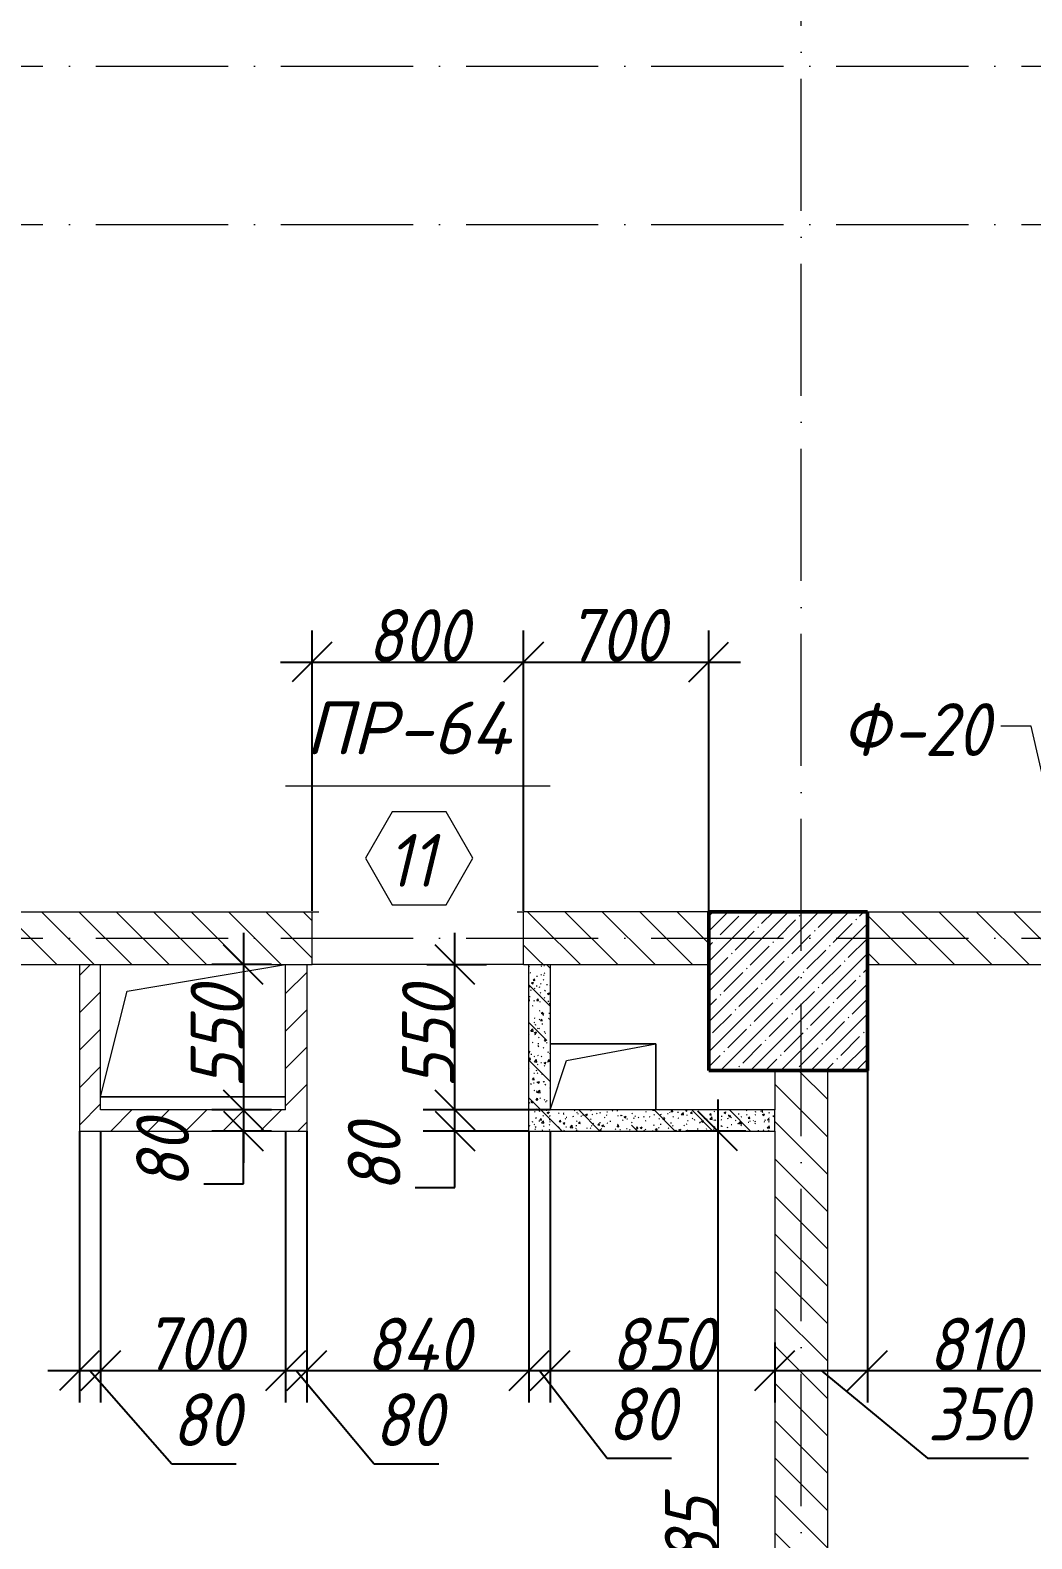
# Model space of a CAD drawing. Header units: millimetres. Extents: x -6064 to 178764, y -5836 to 29924.
# Drawn here: x 9594 to 13382, y 5527 to 11236 of the extents above; entities that cross this region are included whole.
import ezdxf

# ---------------------------------------------------------------- set-up
doc = ezdxf.new("R2010")
doc.units = ezdxf.units.MM
doc.linetypes.add('50_200_ШТРИХ_1Т_ш5_п1_п1_', pattern=[700, 500, -100, 0, -100])
doc.layers.add('A-ANNO-DIMS', color=7, linetype='Continuous')
for name, color, linetype, lineweight in [('A-FLOR', 7, 'Continuous', 9), ('A-GENM', 7, 'Continuous', 9), ('A-GENM-IDEN', 7, 'Continuous', 9), ('A-GLAZ-IDEN', 7, 'Continuous', 9), ('I-WALL', 7, 'Continuous', 5), ('S-COLS-1', 7, 'Continuous', 5), ('S-COLS-2', 7, 'Continuous', 50), ('Оси-1', 7, '50_200_ШТРИХ_1Т_ш5_п1_п1_', 9)]:
    doc.layers.add(name, color=color, linetype=linetype, lineweight=lineweight)
for name, color, linetype, lineweight, true_color in [('A-WALL-8', 7, 'Continuous', 5, 0x0070df), ('A-WALL-FNSH-2', 7, 'Continuous', 13, 0xce0000), ('A-WALL-FNSH-3', 7, 'Continuous', 13, 0x008000), ('A-WALL-FNSH-4', 7, 'Continuous', 13, 0x0070df), ('A-WALL-PATT-2', 7, 'Continuous', 5, 0xce0000), ('A-WALL-PATT-3', 7, 'Continuous', 5, 0x008000), ('A-WALL-PATT-4', 7, 'Continuous', 5, 0x0070df)]:
    doc.layers.add(name, color=color, linetype=linetype, lineweight=lineweight, true_color=true_color)
doc.styles.add('ISOCPEUR_I_2', font='isocpeui.ttf', dxfattribs={"width": 0.9, "height": 200})
doc.styles.add('ISOCPEUR_I_4', font='isocpeui.ttf', dxfattribs={"height": 200})
doc.dimstyles.new('ISO-2_0_0_9К_СРЕДНИЙ', dxfattribs={"dimscale": 304.8, "dimtxt": 199.196235, "dimasz": 0.492126, "dimexe": 0.393701, "dimexo": 0, "dimgap": 0, "dimtad": 1, "dimdec": 0, "dimzin": 0, "dimdsep": 46, "dimtxsty": 'ISOCPEUR_I_2', "dimblk1": 'OBLIQUE', "dimblk2": 'OBLIQUE', "dimsah": 1, "dimcen": 0.09, "dimdle": 0.393701, "dimazin": 0, "dimtfac": 1, "dimtdec": 4, "dimtix": 1, "dimtmove": 1, "dimatfit": 3, "dimfxl": 1, "dimtvp": 1, "dimtolj": 1, "dimtzin": 0, "dimarcsym": 2})
doc.dimstyles.new('ISO-2_0_0_9К_СРЕДНИЙ_2', dxfattribs={"dimscale": 304.8, "dimtxt": 199.196235, "dimasz": 0.492126, "dimexe": 0.393701, "dimexo": 0, "dimgap": 0, "dimtad": 1, "dimdec": 0, "dimzin": 0, "dimdsep": 46, "dimtxsty": 'ISOCPEUR_I_2', "dimblk1": 'OBLIQUE', "dimblk2": 'OBLIQUE', "dimsah": 1, "dimcen": 0.09, "dimdle": 0.393701, "dimazin": 0, "dimtfac": 1, "dimtdec": 4, "dimtix": 1, "dimtmove": 0, "dimatfit": 3, "dimfxl": 1, "dimtvp": 1, "dimtolj": 1, "dimtzin": 0, "dimarcsym": 2})
pattern_1 = [(135, (0, 0), (-70.7107, -70.7107), [])]
pattern_2 = [(50, (0, 0), (72.87376, -6.37607), [7.62, -83.82]), (355, (0, 0), (-14.097, 76.42244), [6.096, -67.056]), (100.451, (6.07, -0.53), (58.77696, 70.04687), [6.476, -71.236]), (46.184, (0, 20.32), (108.4314, -16.81745), [11.43, -125.73]), (96.636, (9.04, 18.92), (94.961, 98.9709), [9.714, -106.854]), (351.184, (0, 20.32), (94.9623, 98.9702), [9.144, -100.584]), (21, (10.16, 15.24), (60.64565, -40.90654), [7.62, -83.82]), (326, (10.16, 15.24), (24.72083, 73.67493), [6.096, -67.056]), (71.451, (15.214, 11.83), (85.3669, 32.76874), [6.476, -71.236]), (37.5, (0, 0), (1.235525, 33.822432), [3.353, -62.89, 3.353, -64.719, -67.31]), (37.5, (0, 0), (1.235525, 33.822432), [-134.315, 3.353, -63.957]), (7.5, (0, 0), (26.72815, 40.07255), [3.353, -35.458, 3.353, -61.366, -25.654]), (7.5, (0, 0), (26.72815, 40.07255), [-103.53, 3.353, -22.301]), (327.5, (-22.657, 0), (54.23632, -2.292117), [3.353, -22.047, 3.353, -75.895, -105.156]), (327.5, (-22.657, 0), (54.23632, -2.292117), [-104.648, 3.353, -101.803]), (317.5, (-32.817, 0), (59.25158, 10.17014), [3.353, -29.667, 3.353, -49.276, -74.676]), (317.5, (-32.817, 0), (59.25158, 10.17014), [-85.649, 3.353, -71.323])]
pattern_3 = [(135, (0, 0), (-142.5612, -142.5612), []), (135, (142.56, 0), (-142.5612, -142.5612), [252.016, -50.403, 3.353, -47.05])]
pattern_4 = [(45, (0, 0), (-70.7107, 70.7107), [])]

# ---------------------------------------------------------------- blocks, each defined once
blk = doc.blocks.new('AR_Отверстие прямоугольное _в плите_ - AR_Отверстие прямоугольное _в плите_-24438191-АР1_1_Кладочный план 2 этажа')
at = {"layer": 'A-GENM'}
for p, q in [((200, 125), (-200, 125)), ((-137.5, 62.5), (200, 125)), ((200, -125), (200, 125)), ((-200, -125), (-137.5, 62.5))]:
    blk.add_line(p, q, dxfattribs=at)
blk = doc.blocks.new('AR_Отверстие прямоугольное _в плите_ - AR_Отверстие прямоугольное _в плите_-24468892-АР1_1_Кладочный план 2 этажа')
at = {"layer": 'A-GENM'}
for p, q in [((-250, 150), (350, 250)), ((-350, -250), (-250, 150)), ((-350, -250), (350, -250))]:
    blk.add_line(p, q, dxfattribs=at)
blk = doc.blocks.new('_Oblique')
at = {"color": 0, "linetype": 'ByBlock', "lineweight": -2}
blk.add_line((-0.5, -0.5), (0.5, 0.5), dxfattribs=at)
blk = doc.blocks.new('DIMBLOCK111-АР1_1_Кладочный план 2 этажа')
at = {"layer": 'A-ANNO-DIMS', "color": 0, "lineweight": -2, "transparency": 16777216}
for p, q in [((9780, 7070), (9780, 6043.9)), ((9860, 7067), (9860, 6043.9)), ((9660, 6163.9), (9980, 6163.9)), ((9820, 6163.9), (10129, 5811.5)), ((10129, 5811.5), (10372.8, 5811.5))]:
    blk.add_line(p, q, dxfattribs=at)
at = {"layer": 'Defpoints', "color": 0, "transparency": 16777216}
for p in [(9780, 7070), (9860, 7067), (9860, 6163.9)]:
    blk.add_point(p, dxfattribs=at)
at = {"layer": 'A-ANNO-DIMS', "color": 0, "lineweight": -2, "transparency": 16777216, "xscale": 150, "yscale": 150, "zscale": 150, "rotation": 180}
blk.add_blockref('_Oblique', (9780, 6163.9), dxfattribs=at)
at = {"layer": 'A-ANNO-DIMS', "color": 0, "lineweight": -2, "transparency": 16777216, "xscale": 150, "yscale": 150, "zscale": 150}
blk.add_blockref('_Oblique', (9860, 6163.9), dxfattribs=at)
at = {"layer": 'A-ANNO-DIMS', "color": 0, "transparency": 16777216, "insert": (10129, 6078.2), "char_height": 200, "width": 303.391, "attachment_point": 1, "line_spacing_factor": 1.149209, "style": 'ISOCPEUR_I_2'}
blk.add_mtext('\\A1;80', dxfattribs=at)
blk = doc.blocks.new('DIMBLOCK112-АР1_1_Кладочный план 2 этажа')
at = {"layer": 'A-ANNO-DIMS', "color": 0, "lineweight": -2, "transparency": 16777216}
for p, q in [((9860, 7067), (9860, 6043.9)), ((10560, 7067), (10560, 6043.9)), ((9740, 6163.9), (10680, 6163.9))]:
    blk.add_line(p, q, dxfattribs=at)
at = {"layer": 'Defpoints', "color": 0, "transparency": 16777216}
for p in [(9860, 7067), (10560, 7067), (10560, 6163.9)]:
    blk.add_point(p, dxfattribs=at)
at = {"layer": 'A-ANNO-DIMS', "color": 0, "lineweight": -2, "transparency": 16777216, "xscale": 150, "yscale": 150, "zscale": 150, "rotation": 180}
blk.add_blockref('_Oblique', (9860, 6163.9), dxfattribs=at)
at = {"layer": 'A-ANNO-DIMS', "color": 0, "lineweight": -2, "transparency": 16777216, "xscale": 150, "yscale": 150, "zscale": 150}
blk.add_blockref('_Oblique', (10560, 6163.9), dxfattribs=at)
at = {"layer": 'A-ANNO-DIMS', "color": 0, "transparency": 16777216, "insert": (10210, 6265.1), "char_height": 200, "width": 455.087, "attachment_point": 5, "style": 'ISOCPEUR_I_2'}
blk.add_mtext('\\A1;700', dxfattribs=at)
blk = doc.blocks.new('DIMBLOCK113-АР1_1_Кладочный план 2 этажа')
at = {"layer": 'A-ANNO-DIMS', "color": 0, "lineweight": -2, "transparency": 16777216}
for p, q in [((10560, 7067), (10560, 6043.9)), ((10640, 7070), (10640, 6043.9)), ((10440, 6163.9), (10760, 6163.9)), ((10600, 6163.9), (10895, 5811.5)), ((10895, 5811.5), (11138.9, 5811.5))]:
    blk.add_line(p, q, dxfattribs=at)
at = {"layer": 'Defpoints', "color": 0, "transparency": 16777216}
for p in [(10560, 7067), (10640, 7070), (10640, 6163.9)]:
    blk.add_point(p, dxfattribs=at)
at = {"layer": 'A-ANNO-DIMS', "color": 0, "lineweight": -2, "transparency": 16777216, "xscale": 150, "yscale": 150, "zscale": 150, "rotation": 180}
blk.add_blockref('_Oblique', (10560, 6163.9), dxfattribs=at)
at = {"layer": 'A-ANNO-DIMS', "color": 0, "lineweight": -2, "transparency": 16777216, "xscale": 150, "yscale": 150, "zscale": 150}
blk.add_blockref('_Oblique', (10640, 6163.9), dxfattribs=at)
at = {"layer": 'A-ANNO-DIMS', "color": 0, "transparency": 16777216, "insert": (10895, 6078.2), "char_height": 200, "width": 303.391, "attachment_point": 1, "line_spacing_factor": 1.149209, "style": 'ISOCPEUR_I_2'}
blk.add_mtext('\\A1;80', dxfattribs=at)
blk = doc.blocks.new('DIMBLOCK114-АР1_1_Кладочный план 2 этажа')
at = {"layer": 'A-ANNO-DIMS', "color": 0, "lineweight": -2, "transparency": 16777216}
for p, q in [((10640, 7070), (10640, 6043.9)), ((11480, 7070), (11480, 6043.9)), ((10520, 6163.9), (11600, 6163.9))]:
    blk.add_line(p, q, dxfattribs=at)
at = {"layer": 'Defpoints', "color": 0, "transparency": 16777216}
for p in [(10640, 7070), (11480, 7070), (11480, 6163.9)]:
    blk.add_point(p, dxfattribs=at)
at = {"layer": 'A-ANNO-DIMS', "color": 0, "lineweight": -2, "transparency": 16777216, "xscale": 150, "yscale": 150, "zscale": 150, "rotation": 180}
blk.add_blockref('_Oblique', (10640, 6163.9), dxfattribs=at)
at = {"layer": 'A-ANNO-DIMS', "color": 0, "lineweight": -2, "transparency": 16777216, "xscale": 150, "yscale": 150, "zscale": 150}
blk.add_blockref('_Oblique', (11480, 6163.9), dxfattribs=at)
at = {"layer": 'A-ANNO-DIMS', "color": 0, "transparency": 16777216, "insert": (11060, 6263.9), "char_height": 200, "width": 473.474, "attachment_point": 5, "style": 'ISOCPEUR_I_2'}
blk.add_mtext('\\A1;840', dxfattribs=at)
blk = doc.blocks.new('DIMBLOCK115-АР1_1_Кладочный план 2 этажа')
at = {"layer": 'A-ANNO-DIMS', "color": 0, "lineweight": -2, "transparency": 16777216}
for p, q in [((11480, 7070), (11480, 6043.9)), ((11560, 7067), (11560, 6043.9)), ((11360, 6163.9), (11680, 6163.9)), ((11520, 6163.9), (11775.8, 5833)), ((11775.8, 5833), (12019.6, 5833))]:
    blk.add_line(p, q, dxfattribs=at)
at = {"layer": 'Defpoints', "color": 0, "transparency": 16777216}
for p in [(11480, 7070), (11560, 7067), (11560, 6163.9)]:
    blk.add_point(p, dxfattribs=at)
at = {"layer": 'A-ANNO-DIMS', "color": 0, "lineweight": -2, "transparency": 16777216, "xscale": 150, "yscale": 150, "zscale": 150, "rotation": 180}
blk.add_blockref('_Oblique', (11480, 6163.9), dxfattribs=at)
at = {"layer": 'A-ANNO-DIMS', "color": 0, "lineweight": -2, "transparency": 16777216, "xscale": 150, "yscale": 150, "zscale": 150}
blk.add_blockref('_Oblique', (11560, 6163.9), dxfattribs=at)
at = {"layer": 'A-ANNO-DIMS', "color": 0, "transparency": 16777216, "insert": (11775.8, 6099.7), "char_height": 200, "width": 303.391, "attachment_point": 1, "line_spacing_factor": 1.149209, "style": 'ISOCPEUR_I_2'}
blk.add_mtext('\\A1;80', dxfattribs=at)
blk = doc.blocks.new('DIMBLOCK116-АР1_1_Кладочный план 2 этажа')
at = {"layer": 'A-ANNO-DIMS', "color": 0, "lineweight": -2, "transparency": 16777216}
for p, q in [((11560, 7067), (11560, 6043.9)), ((12410, 6269.9), (12410, 6043.9)), ((11440, 6163.9), (12530, 6163.9))]:
    blk.add_line(p, q, dxfattribs=at)
at = {"layer": 'Defpoints', "color": 0, "transparency": 16777216}
for p in [(11560, 7067), (12410, 6269.9), (12410, 6163.9)]:
    blk.add_point(p, dxfattribs=at)
at = {"layer": 'A-ANNO-DIMS', "color": 0, "lineweight": -2, "transparency": 16777216, "xscale": 150, "yscale": 150, "zscale": 150, "rotation": 180}
blk.add_blockref('_Oblique', (11560, 6163.9), dxfattribs=at)
at = {"layer": 'A-ANNO-DIMS', "color": 0, "lineweight": -2, "transparency": 16777216, "xscale": 150, "yscale": 150, "zscale": 150}
blk.add_blockref('_Oblique', (12410, 6163.9), dxfattribs=at)
at = {"layer": 'A-ANNO-DIMS', "color": 0, "transparency": 16777216, "insert": (11985, 6263.9), "char_height": 200, "width": 455.087, "attachment_point": 5, "style": 'ISOCPEUR_I_2'}
blk.add_mtext('\\A1;850', dxfattribs=at)
blk = doc.blocks.new('DIMBLOCK117-АР1_1_Кладочный план 2 этажа')
at = {"layer": 'A-ANNO-DIMS', "color": 0, "lineweight": -2, "transparency": 16777216}
for p, q in [((12760, 7300), (12760, 6043.9)), ((12410, 6269.9), (12410, 6043.9)), ((12290, 6163.9), (12880, 6163.9)), ((12585, 6163.9), (12987.7, 5833)), ((12987.7, 5833), (13370.1, 5833))]:
    blk.add_line(p, q, dxfattribs=at)
at = {"layer": 'Defpoints', "color": 0, "transparency": 16777216}
for p in [(12760, 7300), (12410, 6269.9), (12760, 6163.9)]:
    blk.add_point(p, dxfattribs=at)
at = {"layer": 'A-ANNO-DIMS', "color": 0, "lineweight": -2, "transparency": 16777216, "xscale": 150, "yscale": 150, "zscale": 150, "rotation": 180}
blk.add_blockref('_Oblique', (12410, 6163.9), dxfattribs=at)
at = {"layer": 'A-ANNO-DIMS', "color": 0, "lineweight": -2, "transparency": 16777216, "xscale": 150, "yscale": 150, "zscale": 150}
blk.add_blockref('_Oblique', (12760, 6163.9), dxfattribs=at)
at = {"layer": 'A-ANNO-DIMS', "color": 0, "transparency": 16777216, "insert": (12987.7, 6099.7), "char_height": 200, "width": 455.087, "attachment_point": 1, "line_spacing_factor": 1.149209, "style": 'ISOCPEUR_I_2'}
blk.add_mtext('\\A1;350', dxfattribs=at)
blk = doc.blocks.new('DIMBLOCK118-АР1_1_Кладочный план 2 этажа')
at = {"layer": 'A-ANNO-DIMS', "color": 0, "lineweight": -2, "transparency": 16777216}
for p, q in [((13570.3, 7697), (13570.3, 6043.9)), ((12760, 7300), (12760, 6043.9)), ((12640, 6163.9), (13690.3, 6163.9))]:
    blk.add_line(p, q, dxfattribs=at)
at = {"layer": 'Defpoints', "color": 0, "transparency": 16777216}
for p in [(13570.3, 7697), (12760, 7300), (13570.3, 6163.9)]:
    blk.add_point(p, dxfattribs=at)
at = {"layer": 'A-ANNO-DIMS', "color": 0, "lineweight": -2, "transparency": 16777216, "xscale": 150, "yscale": 150, "zscale": 150, "rotation": 180}
blk.add_blockref('_Oblique', (12760, 6163.9), dxfattribs=at)
at = {"layer": 'A-ANNO-DIMS', "color": 0, "lineweight": -2, "transparency": 16777216, "xscale": 150, "yscale": 150, "zscale": 150}
blk.add_blockref('_Oblique', (13570.3, 6163.9), dxfattribs=at)
at = {"layer": 'A-ANNO-DIMS', "color": 0, "transparency": 16777216, "insert": (13165.1, 6263.9), "char_height": 200, "width": 409.118, "attachment_point": 5, "style": 'ISOCPEUR_I_2'}
blk.add_mtext('\\A1;810', dxfattribs=at)
blk = doc.blocks.new('DIMBLOCK196-АР1_1_Кладочный план 2 этажа')
at = {"layer": 'A-ANNO-DIMS', "color": 0, "lineweight": -2, "transparency": 16777216}
for p, q in [((10400.2, 7820), (10400.2, 7030)), ((10506.2, 7700), (10280.2, 7700)), ((10506.2, 7150), (10280.2, 7150))]:
    blk.add_line(p, q, dxfattribs=at)
at = {"layer": 'Defpoints', "color": 0, "transparency": 16777216}
for p in [(10506.2, 7700), (10400.2, 7150), (10506.2, 7150)]:
    blk.add_point(p, dxfattribs=at)
at = {"layer": 'A-ANNO-DIMS', "color": 0, "lineweight": -2, "transparency": 16777216, "xscale": 150, "yscale": 150, "zscale": 150}
for p, rotation in [((10400.2, 7700), 90), ((10400.2, 7150), 270)]:
    blk.add_blockref('_Oblique', p, dxfattribs=dict(at, rotation=rotation))
at = {"layer": 'A-ANNO-DIMS', "color": 0, "transparency": 16777216, "insert": (10300.2, 7425), "char_height": 200, "width": 455.087, "attachment_point": 5, "rotation": 90, "style": 'ISOCPEUR_I_2'}
blk.add_mtext('\\A1;550', dxfattribs=at)
blk = doc.blocks.new('DIMBLOCK197-АР1_1_Кладочный план 2 этажа')
at = {"layer": 'A-ANNO-DIMS', "color": 0, "lineweight": -2, "transparency": 16777216}
for p, q in [((10400.2, 7270), (10400.2, 6950)), ((10506.2, 7150), (10280.2, 7150)), ((10506.2, 7070), (10280.2, 7070)), ((10400.2, 6870.8), (10400.2, 7070)), ((10250.2, 6870.8), (10400.2, 6870.8))]:
    blk.add_line(p, q, dxfattribs=at)
at = {"layer": 'Defpoints', "color": 0, "transparency": 16777216}
for p in [(10506.2, 7150), (10400.2, 7070), (10506.2, 7070)]:
    blk.add_point(p, dxfattribs=at)
at = {"layer": 'A-ANNO-DIMS', "color": 0, "lineweight": -2, "transparency": 16777216, "xscale": 150, "yscale": 150, "zscale": 150}
for p, rotation in [((10400.2, 7150), 90), ((10400.2, 7070), 270)]:
    blk.add_blockref('_Oblique', p, dxfattribs=dict(at, rotation=rotation))
at = {"layer": 'A-ANNO-DIMS', "color": 0, "transparency": 16777216, "insert": (9994.9, 6852.5), "char_height": 200, "width": 303.391, "attachment_point": 1, "rotation": 90, "line_spacing_factor": 1.149209, "style": 'ISOCPEUR_I_2'}
blk.add_mtext('\\A1;80', dxfattribs=at)
blk = doc.blocks.new('DIMBLOCK201-АР1_1_Кладочный план 2 этажа')
at = {"layer": 'A-ANNO-DIMS', "color": 0, "lineweight": -2, "transparency": 16777216}
for p, q in [((10660, 7903), (10660, 8964.7)), ((11460, 7903), (11460, 8964.7)), ((10540, 8844.7), (11580, 8844.7))]:
    blk.add_line(p, q, dxfattribs=at)
at = {"layer": 'Defpoints', "color": 0, "transparency": 16777216}
for p in [(11460, 8844.7), (10660, 7903), (11460, 7903)]:
    blk.add_point(p, dxfattribs=at)
at = {"layer": 'A-ANNO-DIMS', "color": 0, "lineweight": -2, "transparency": 16777216, "xscale": 150, "yscale": 150, "zscale": 150, "rotation": 180}
blk.add_blockref('_Oblique', (10660, 8844.7), dxfattribs=at)
at = {"layer": 'A-ANNO-DIMS', "color": 0, "lineweight": -2, "transparency": 16777216, "xscale": 150, "yscale": 150, "zscale": 150}
blk.add_blockref('_Oblique', (11460, 8844.7), dxfattribs=at)
at = {"layer": 'A-ANNO-DIMS', "color": 0, "transparency": 16777216, "insert": (11060, 8944.7), "char_height": 200, "width": 455.087, "attachment_point": 5, "style": 'ISOCPEUR_I_2'}
blk.add_mtext('\\A1;800', dxfattribs=at)
blk = doc.blocks.new('DIMBLOCK202-АР1_1_Кладочный план 2 этажа')
at = {"layer": 'A-ANNO-DIMS', "color": 0, "lineweight": -2, "transparency": 16777216}
for p, q in [((11460, 7903), (11460, 8964.7)), ((12160, 7900), (12160, 8964.7)), ((11340, 8844.7), (12280, 8844.7))]:
    blk.add_line(p, q, dxfattribs=at)
at = {"layer": 'Defpoints', "color": 0, "transparency": 16777216}
for p in [(12160, 8844.7), (11460, 7903), (12160, 7900)]:
    blk.add_point(p, dxfattribs=at)
at = {"layer": 'A-ANNO-DIMS', "color": 0, "lineweight": -2, "transparency": 16777216, "xscale": 150, "yscale": 150, "zscale": 150, "rotation": 180}
blk.add_blockref('_Oblique', (11460, 8844.7), dxfattribs=at)
at = {"layer": 'A-ANNO-DIMS', "color": 0, "lineweight": -2, "transparency": 16777216, "xscale": 150, "yscale": 150, "zscale": 150}
blk.add_blockref('_Oblique', (12160, 8844.7), dxfattribs=at)
at = {"layer": 'A-ANNO-DIMS', "color": 0, "transparency": 16777216, "insert": (11810, 8946), "char_height": 200, "width": 455.087, "attachment_point": 5, "style": 'ISOCPEUR_I_2'}
blk.add_mtext('\\A1;700', dxfattribs=at)
blk = doc.blocks.new('AAR_СКБ_Марка_Окна_Перемычка и проем - Марка перемычки и проема-25443834-АР1_1_Кладочный план 2 этажа')
at = {"layer": 'A-GLAZ-IDEN'}
for p, q in [((-5, 0), (5, 0)), ((-0.968, -0.984), (-1.986, -2.747)), ((1.067, -0.984), (-0.968, -0.984)), ((2.085, -2.747), (1.067, -0.984)), ((-1.986, -2.747), (-0.968, -4.509)), ((1.067, -4.509), (2.085, -2.747)), ((-0.968, -4.509), (1.067, -4.509))]:
    blk.add_line(p, q, dxfattribs=at)
blk = doc.blocks.new('DIMBLOCK548-АР1_1_Кладочный план 2 этажа')
at = {"layer": 'A-ANNO-DIMS', "color": 0, "lineweight": -2, "transparency": 16777216}
for p, q in [((11200.2, 6950), (11200.2, 7270)), ((11560, 7150), (11080.2, 7150)), ((11480, 7070), (11080.2, 7070)), ((11200.2, 6856.2), (11200.2, 7070)), ((11050.2, 6856.2), (11200.2, 6856.2))]:
    blk.add_line(p, q, dxfattribs=at)
at = {"layer": 'Defpoints', "color": 0, "transparency": 16777216}
for p in [(11200.2, 7150), (11560, 7150), (11480, 7070)]:
    blk.add_point(p, dxfattribs=at)
at = {"layer": 'A-ANNO-DIMS', "color": 0, "lineweight": -2, "transparency": 16777216, "xscale": 150, "yscale": 150, "zscale": 150}
for p, rotation in [((11200.2, 7150), 90), ((11200.2, 7070), 270)]:
    blk.add_blockref('_Oblique', p, dxfattribs=dict(at, rotation=rotation))
at = {"layer": 'A-ANNO-DIMS', "color": 0, "transparency": 16777216, "insert": (10794.9, 6837.9), "char_height": 200, "width": 303.391, "attachment_point": 1, "rotation": 90, "line_spacing_factor": 1.149209, "style": 'ISOCPEUR_I_2'}
blk.add_mtext('\\A1;80', dxfattribs=at)
blk = doc.blocks.new('DIMBLOCK549-АР1_1_Кладочный план 2 этажа')
at = {"layer": 'A-ANNO-DIMS', "color": 0, "lineweight": -2, "transparency": 16777216}
for p, q in [((11200.2, 7030), (11200.2, 7820)), ((11094.1, 7700), (11320.2, 7700)), ((11560, 7150), (11080.2, 7150))]:
    blk.add_line(p, q, dxfattribs=at)
at = {"layer": 'Defpoints', "color": 0, "transparency": 16777216}
for p in [(11094.1, 7700), (11200.2, 7700), (11560, 7150)]:
    blk.add_point(p, dxfattribs=at)
at = {"layer": 'A-ANNO-DIMS', "color": 0, "lineweight": -2, "transparency": 16777216, "xscale": 150, "yscale": 150, "zscale": 150}
for p, rotation in [((11200.2, 7700), 90), ((11200.2, 7150), 270)]:
    blk.add_blockref('_Oblique', p, dxfattribs=dict(at, rotation=rotation))
at = {"layer": 'A-ANNO-DIMS', "color": 0, "transparency": 16777216, "insert": (11100.2, 7425), "char_height": 200, "width": 455.087, "attachment_point": 5, "rotation": 90, "style": 'ISOCPEUR_I_2'}
blk.add_mtext('\\A1;550', dxfattribs=at)
blk = doc.blocks.new('DIMBLOCK580-АР1_1_Кладочный план 2 этажа')
at = {"layer": 'A-ANNO-DIMS', "color": 0, "lineweight": -2, "transparency": 16777216}
for p, q in [((12194.1, 7190), (12194.1, 3665)), ((12300.2, 7070), (12074.1, 7070)), ((12404, 3785), (12074.1, 3785))]:
    blk.add_line(p, q, dxfattribs=at)
at = {"layer": 'Defpoints', "color": 0, "transparency": 16777216}
for p in [(12300.2, 7070), (12194.1, 3785), (12404, 3785)]:
    blk.add_point(p, dxfattribs=at)
at = {"layer": 'A-ANNO-DIMS', "color": 0, "lineweight": -2, "transparency": 16777216, "xscale": 150, "yscale": 150, "zscale": 150}
for p, rotation in [((12194.1, 7070), 90), ((12194.1, 3785), 270)]:
    blk.add_blockref('_Oblique', p, dxfattribs=dict(at, rotation=rotation))
at = {"layer": 'A-ANNO-DIMS', "color": 0, "transparency": 16777216, "insert": (12094.1, 5427.5), "char_height": 200, "width": 606.782, "attachment_point": 5, "rotation": 90, "style": 'ISOCPEUR_I_2'}
blk.add_mtext('\\A1;3285', dxfattribs=at)

msp = doc.modelspace()

# ---------------------------------------------------------------- hatches: boundary and pattern name
at = {"layer": 'A-WALL-PATT-2'}
h = msp.add_hatch(dxfattribs=at)
h.set_pattern_fill('FP_22', color=256, style=0, pattern_type=2)
h.set_pattern_definition(pattern_1)
h.paths.add_polyline_path([(11515.4, 7700), (12160, 7700), (12160, 7900), (11515.4, 7900)], flags=0)
h.paths.add_polyline_path([(8860, 7700), (10560, 7700), (10560, 7900), (8260, 7900), (8260, 7700), (8660, 7700)], flags=0)
h = msp.add_hatch(dxfattribs=at)
h.set_pattern_fill('FP_22', color=256, style=0, pattern_type=2)
h.set_pattern_definition(pattern_1)
h.paths.add_polyline_path([(11515.4, 7700), (11515.4, 7900), (11460, 7900), (11460, 7700)], flags=0)
h.paths.add_polyline_path([(10560, 7700), (10660, 7700), (10660, 7900), (10560, 7900)], flags=0)
h = msp.add_hatch(dxfattribs=at)
h.set_pattern_fill('FP_22', color=256, style=0, pattern_type=2)
h.set_pattern_definition(pattern_1)
h.paths.add_polyline_path([(15289.3, 7700), (16660, 7700), (16660, 7900), (15220.3, 7900), (15220.3, 7700)], flags=0)
h.paths.add_polyline_path([(13570.3, 7700), (13570.3, 7900), (12760, 7900), (12760, 7700), (13501.3, 7700)], flags=0)
h = msp.add_hatch(dxfattribs=at)
h.set_pattern_fill('FP_22', color=256, style=0, pattern_type=2)
h.set_pattern_definition(pattern_1)
h.paths.add_polyline_path([(12479, 500), (12610, 500), (12610, 3779), (12541, 3779), (12541, 3785), (12610, 3785), (12610, 7300), (12410, 7300), (12410, 3785), (12479, 3785), (12479, 3779), (12410, 3779), (12410, 500)], flags=0)
at = {"layer": 'A-WALL-PATT-3'}
h = msp.add_hatch(dxfattribs=at)
h.set_pattern_fill('FP_24', color=256, style=0, pattern_type=2)
h.set_pattern_definition(pattern_4)
h.paths.add_polyline_path([(9860, 7070), (9860, 7700), (9780, 7700), (9780, 7070)], flags=0)
h = msp.add_hatch(dxfattribs=at)
h.set_pattern_fill('FP_24', color=256, style=0, pattern_type=2)
h.set_pattern_definition(pattern_4)
h.paths.add_polyline_path([(10626.3, 7150), (10640, 7150), (10640, 7700), (10560, 7700), (10560, 7150)], flags=0)
h = msp.add_hatch(dxfattribs=at)
h.set_pattern_fill('FP_24', color=256, style=0, pattern_type=2)
h.set_pattern_definition(pattern_4)
h.paths.add_polyline_path([(10626.3, 7070), (10640, 7070), (10640, 7150), (9860, 7150), (9860, 7070)], flags=0)
at = {"layer": 'A-WALL-PATT-4'}
h = msp.add_hatch(dxfattribs=at)
h.set_pattern_fill('FP_25', color=256, style=0, pattern_type=2)
h.set_pattern_definition(pattern_2)
h.paths.add_polyline_path([(11560, 7070), (11560, 7700), (11480, 7700), (11480, 7070)], flags=0)
h = msp.add_hatch(dxfattribs=at)
h.set_pattern_fill('FP_26', color=256, style=0, pattern_type=2)
h.set_pattern_definition(pattern_3)
h.paths.add_polyline_path([(11560, 7070), (11560, 7700), (11480, 7700), (11480, 7070)], flags=0)
h = msp.add_hatch(dxfattribs=at)
h.set_pattern_fill('FP_25', color=256, style=0, pattern_type=2)
h.set_pattern_definition(pattern_2)
h.paths.add_polyline_path([(11560, 7070), (12410, 7070), (12410, 7150), (11560, 7150)], flags=0)
h = msp.add_hatch(dxfattribs=at)
h.set_pattern_fill('FP_26', color=256, style=0, pattern_type=2)
h.set_pattern_definition(pattern_3)
h.paths.add_polyline_path([(11560, 7070), (12410, 7070), (12410, 7150), (11560, 7150)], flags=0)
at = {"layer": 'S-COLS-1'}
h = msp.add_hatch(dxfattribs=at)
h.set_pattern_fill('FP_7', color=256, style=0, pattern_type=2)
h.set_pattern_definition([(45, (0, 0), (-57.02463, 57.02463), []), (45, (57.025, 0), (-57.02463, 57.02463), [100.806, -20.161, 3.353, -16.808])])
h.paths.add_polyline_path([(12160, 7300), (12760, 7300), (12760, 7900), (12160, 7900)], flags=0)

# ---------------------------------------------------------------- linework, layer by layer
at = {"layer": 'A-FLOR'}
for p, q in [((11560, 7400), (11960, 7400)), ((11960, 7400), (11960, 7150)), ((10560, 7200), (9860, 7200))]:
    msp.add_line(p, q, dxfattribs=at)
at = {"layer": 'A-GENM-IDEN'}
for p, q in [((13379.9, 8601.9), (13264.3, 8601.9)), ((13538.8, 7906), (13379.9, 8601.9))]:
    msp.add_line(p, q, dxfattribs=at)
at = {"layer": 'A-WALL-8'}
msp.add_line((12410, 7070), (12410, 7150), dxfattribs=at)
at = {"layer": 'A-WALL-FNSH-2'}
for p, q in [((8260, 7900), (10660, 7900)), ((10660, 7700), (10660, 7900)), ((11460, 7700), (11460, 7900)), ((12160, 7900), (11460, 7900)), ((12160, 7700), (12160, 7900)), ((12760, 7700), (12760, 7900)), ((12760, 7900), (13501.3, 7900)), ((8860, 7700), (10660, 7700)), ((11460, 7700), (12160, 7700)), ((12760, 7700), (13501.3, 7700)), ((12610, 7300), (12410, 7300)), ((12410, 7300), (12410, 7150)), ((12610, 3785), (12610, 7300)), ((12410, 7070), (12410, 3785))]:
    msp.add_line(p, q, dxfattribs=at)
at = {"layer": 'A-WALL-FNSH-3'}
for p, q in [((9780, 7700), (9780, 7070)), ((9860, 7150), (9860, 7700)), ((10560, 7150), (10560, 7700)), ((10640, 7700), (10640, 7070)), ((10560, 7150), (9860, 7150)), ((9780, 7070), (10640, 7070))]:
    msp.add_line(p, q, dxfattribs=at)
at = {"layer": 'A-WALL-FNSH-4'}
for p, q in [((11480, 7070), (11480, 7700)), ((11560, 7700), (11560, 7150)), ((12410, 7150), (11560, 7150)), ((11480, 7070), (12410, 7070))]:
    msp.add_line(p, q, dxfattribs=at)
at = {"layer": 'I-WALL'}
for p, q in [((10660, 7900), (10685, 7900)), ((11435, 7900), (11460, 7900)), ((11460, 7700), (10660, 7700))]:
    msp.add_line(p, q, dxfattribs=at)
at = {"layer": 'S-COLS-2'}
for p, q in [((12160, 7300), (12160, 7900)), ((12160, 7900), (12760, 7900)), ((12760, 7300), (12760, 7900)), ((12760, 7300), (12160, 7300))]:
    msp.add_line(p, q, dxfattribs=at)
at = {"layer": 'Оси-1'}
for p, q in [((12510, -4150), (12510, 28636.9)), ((-4160, 11100), (125951.6, 11100)), ((-4160, 10500), (125951.6, 10500)), ((-4160, 7800), (125951.6, 7800))]:
    msp.add_line(p, q, dxfattribs=at)

# ---------------------------------------------------------------- block references
at = {"layer": 'A-GENM'}
for name, p in [('AR_Отверстие прямоугольное _в плите_ - AR_Отверстие прямоугольное _в плите_-24468892-АР1_1_Кладочный план 2 этажа', (10210, 7450)), ('AR_Отверстие прямоугольное _в плите_ - AR_Отверстие прямоугольное _в плите_-24438191-АР1_1_Кладочный план 2 этажа', (11760, 7275))]:
    msp.add_blockref(name, p, dxfattribs=at)
at = {"layer": 'A-GLAZ-IDEN', "xscale": 99.99999999999993, "yscale": 99.99999999999993, "zscale": 99.99999999999993}
msp.add_blockref('AAR_СКБ_Марка_Окна_Перемычка и проем - Марка перемычки и проема-25443834-АР1_1_Кладочный план 2 этажа', (11060, 8377.1), dxfattribs=at)

# ---------------------------------------------------------------- texts
at = {"layer": 'A-GENM-IDEN', "char_height": 200, "attachment_point": 1}
for s, insert, width, style in [('ПР', (10634.2, 8695.3), 416.877, 'ISOCPEUR_I_4'), ('-64', (10978.2, 8695.3), 561.181, 'ISOCPEUR_I_4'), ('\\fISOCPEUR|b0|i1|c204|p34|;\\W.9;Ф', (12662.9, 8689.5), 230.886, 'ISOCPEUR_I_2'), ('-20', (12853.4, 8689.5), 476.202, 'ISOCPEUR_I_2')]:
    msp.add_mtext(s, dxfattribs=dict(at, insert=insert, width=width, style=style))
at = {"layer": 'A-GLAZ-IDEN', "insert": (10944.1, 8194.5), "char_height": 200, "width": 230.886, "attachment_point": 1, "style": 'ISOCPEUR_I_2'}
msp.add_mtext('11', dxfattribs=at)

# ---------------------------------------------------------------- dimensions: what is measured, and where the dimension line sits
at = {"layer": 'A-ANNO-DIMS'}
for base, p1, p2, override, picture, middle in [((11460, 8844.7), (10660, 7903), (11460, 7903), {"dimpost": '<>', "dimfxl": 800}, 'DIMBLOCK201-АР1_1_Кладочный план 2 этажа', (11060, 8944.7)), ((12160, 8844.7), (11460, 7903), (12160, 7900), {"dimpost": '<>', "dimfxl": 700.006636}, 'DIMBLOCK202-АР1_1_Кладочный план 2 этажа', (11810, 8946)), ((13570.3, 6163.9), (12760, 7300), (13570.3, 7697), {"dimpost": '<>', "dimfxl": 902.294674}, 'DIMBLOCK118-АР1_1_Кладочный план 2 этажа', (13165.1, 6263.9)), ((10560, 6163.9), (9860, 7067), (10560, 7067), {"dimpost": '<>', "dimfxl": 700}, 'DIMBLOCK112-АР1_1_Кладочный план 2 этажа', (10210, 6265.1)), ((11480, 6163.9), (10640, 7070), (11480, 7070), {"dimpost": '<>', "dimfxl": 839.999981}, 'DIMBLOCK114-АР1_1_Кладочный план 2 этажа', (11060, 6263.9)), ((12410, 6163.9), (11560, 7067), (12410, 6269.9), {"dimpost": '<>', "dimfxl": 1165.224605}, 'DIMBLOCK116-АР1_1_Кладочный план 2 этажа', (11985, 6263.9))]:
    dim = msp.add_linear_dim(base=base, p1=p1, p2=p2, dimstyle='ISO-2_0_0_9К_СРЕДНИЙ_2', override=override, dxfattribs=at)
    dim.commit()
    dim.dimension.update_dxf_attribs({"geometry": picture, "text_midpoint": middle})
for base, p1, p2, override, picture, middle in [((10400.2, 7150), (10506.2, 7700), (10506.2, 7150), {"dimpost": '<>', "dimfxl": 550}, 'DIMBLOCK196-АР1_1_Кладочный план 2 этажа', (10300.2, 7425)), ((11200.2, 7700), (11560, 7150), (11094.1, 7700), {"dimpost": '<>', "dimfxl": 720.81658}, 'DIMBLOCK549-АР1_1_Кладочный план 2 этажа', (11100.2, 7425)), ((12194.1, 3785), (12300.2, 7070), (12404, 3785), {"dimpost": '<>', "dimfxl": 3286.639163}, 'DIMBLOCK580-АР1_1_Кладочный план 2 этажа', (12094.1, 5427.5))]:
    dim = msp.add_linear_dim(base=base, p1=p1, p2=p2, angle=90, dimstyle='ISO-2_0_0_9К_СРЕДНИЙ_2', override=override, dxfattribs=at)
    dim.commit()
    dim.dimension.update_dxf_attribs({"geometry": picture, "text_midpoint": middle})
for base, p1, p2, override, picture, middle in [((10400.2, 7070), (10506.2, 7150), (10506.2, 7070), {"dimpost": '<>', "dimfxl": 80}, 'DIMBLOCK197-АР1_1_Кладочный план 2 этажа', (10272.2, 6870.8)), ((11200.2, 7150), (11480, 7070), (11560, 7150), {"dimpost": '<>', "dimfxl": 113.137085}, 'DIMBLOCK548-АР1_1_Кладочный план 2 этажа', (11072.2, 6856.2))]:
    dim = msp.add_linear_dim(base=base, p1=p1, p2=p2, angle=90, dimstyle='ISO-2_0_0_9К_СРЕДНИЙ', override=override, dxfattribs=at)
    dim.commit()
    dim.dimension.update_dxf_attribs({"geometry": picture, "text_midpoint": middle, "dimtype": 160, "text_rotation": 90})
for base, p1, p2, override, picture, middle in [((12760, 6163.9), (12410, 6269.9), (12760, 7300), {"dimpost": '<>', "dimfxl": 1087.91074}, 'DIMBLOCK117-АР1_1_Кладочный план 2 этажа', (12987.7, 5833)), ((9860, 6163.9), (9780, 7070), (9860, 7067), {"dimpost": '<>', "dimfxl": 80.058043}, 'DIMBLOCK111-АР1_1_Кладочный план 2 этажа', (10129, 5811.5)), ((10640, 6163.9), (10560, 7067), (10640, 7070), {"dimpost": '<>', "dimfxl": 80.058043}, 'DIMBLOCK113-АР1_1_Кладочный план 2 этажа', (10895, 5811.5)), ((11560, 6163.9), (11480, 7070), (11560, 7067), {"dimpost": '<>', "dimfxl": 80.058043}, 'DIMBLOCK115-АР1_1_Кладочный план 2 этажа', (11775.8, 5833))]:
    dim = msp.add_linear_dim(base=base, p1=p1, p2=p2, dimstyle='ISO-2_0_0_9К_СРЕДНИЙ', override=override, dxfattribs=at)
    dim.commit()
    dim.dimension.update_dxf_attribs({"geometry": picture, "text_midpoint": middle, "dimtype": 160})

doc.saveas('drawing.dxf')
